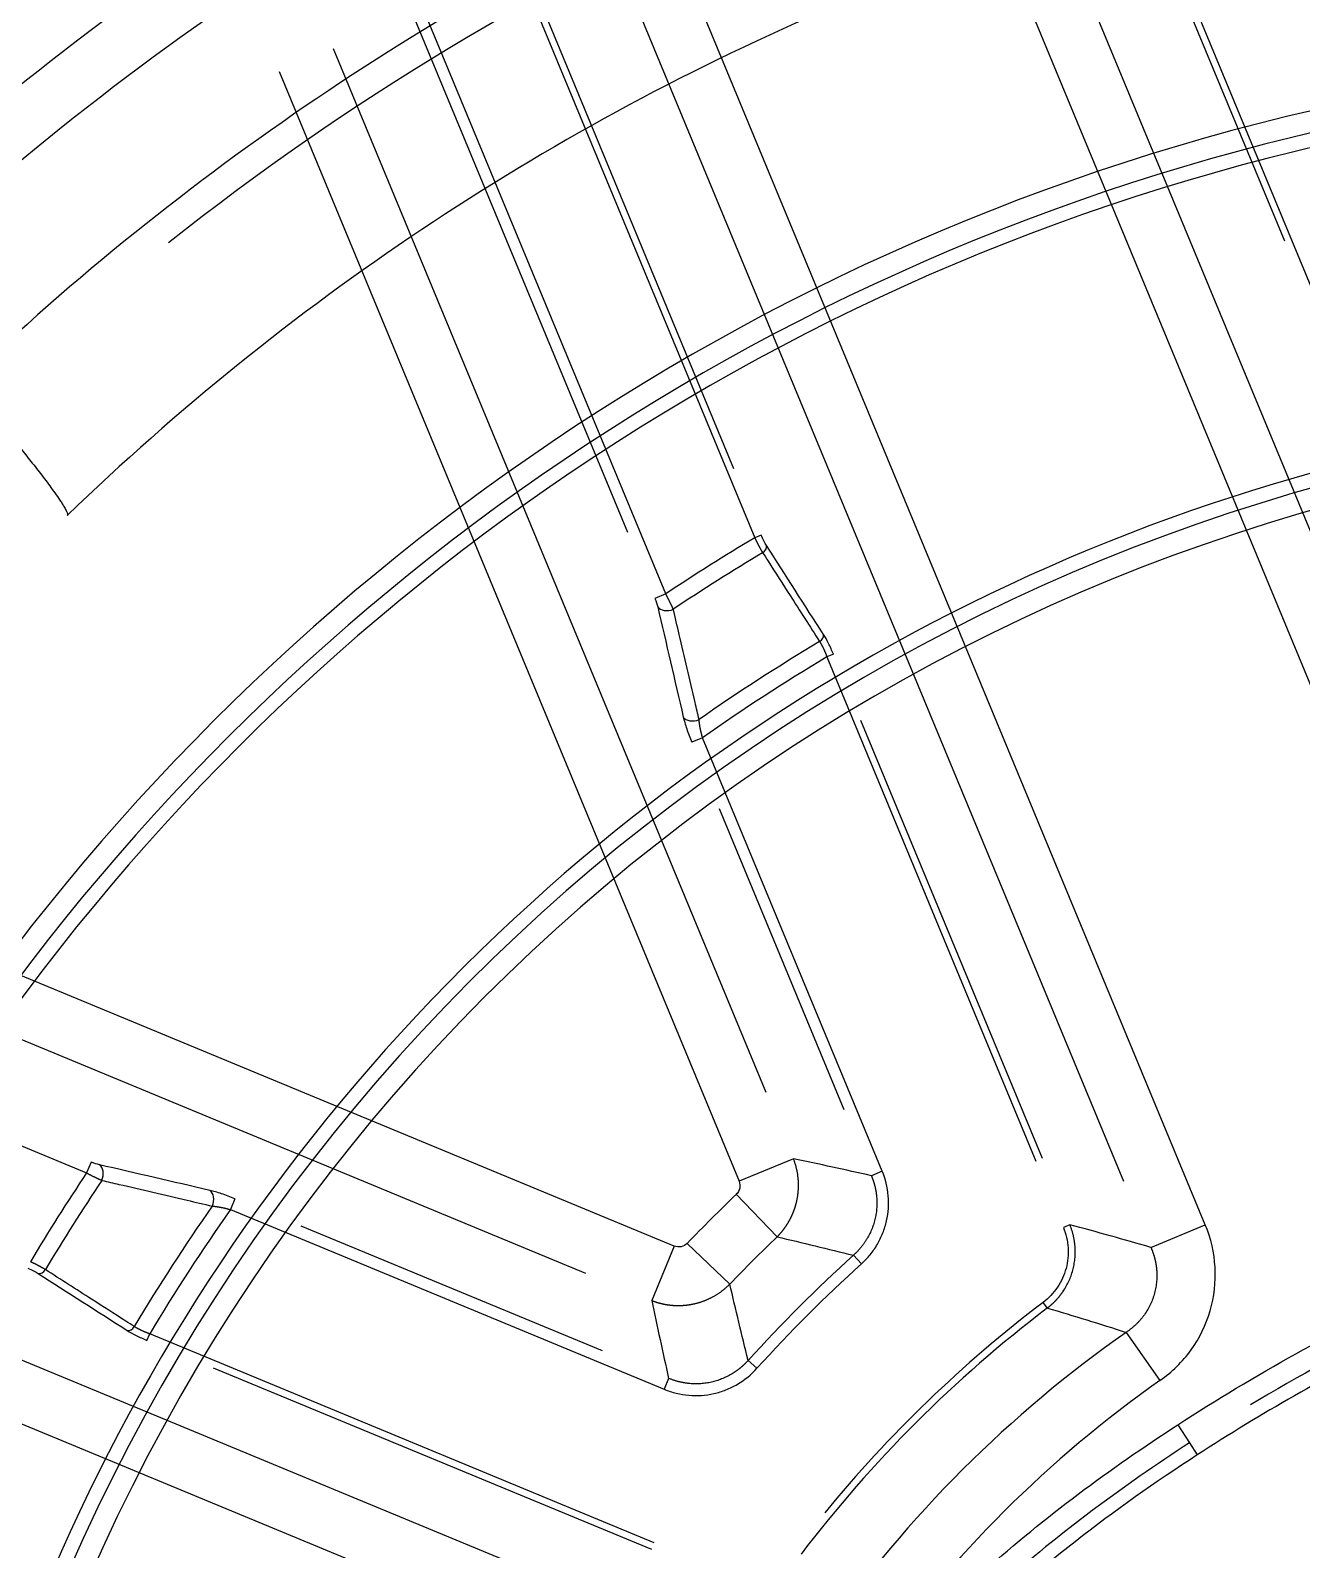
# Model space of a CAD drawing. Header units: millimetres. Extents: x 18 to 755, y 19 to 576.
# Drawn here: x 87.5 to 140.6, y 284.5 to 348 of the extents above; entities that cross this region are included whole.
import ezdxf

# ---------------------------------------------------------------- set-up
doc = ezdxf.new("R2010")
doc.units = ezdxf.units.MM
doc.layers.add('1', color=7, linetype='Continuous', true_color=0xffffff)

msp = doc.modelspace()

# ---------------------------------------------------------------- linework, layer by layer
at = {"layer": '1', "color": 7, "lineweight": -3}
for p, q in [((141.304, 336.548), (128.141, 368.328)), ((129.016, 365.443), (139.883, 339.207)), ((123.532, 362.716), (148.305, 302.907)), ((149.431, 306.621), (126.955, 360.887)), ((104.576, 358.567), (117.739, 326.788)), ((116.864, 329.672), (104.849, 358.68)), ((136.575, 298.049), (111.803, 357.858)), ((109.528, 356.916), (133.152, 299.879)), ((114.024, 324.439), (101.111, 355.612)), ((101.804, 352.651), (112.42, 327.022)), ((118.211, 303.588), (100.134, 347.228)), ((97.859, 346.286), (117.085, 299.874)), ((118.012, 326.901), (117.739, 326.788)), ((114.024, 324.439), (113.569, 324.25)), ((121.031, 321.915), (120.758, 321.802)), ((120.758, 321.802), (129.492, 300.716)), ((129.765, 300.829), (122.179, 319.143)), ((115.56, 318.425), (115.105, 318.237)), ((123.07, 300.295), (115.56, 318.425)), ((114.375, 297.164), (67.963, 316.389)), ((116.254, 315.465), (121.467, 302.878)), ((67.021, 314.114), (110.661, 296.037)), ((58.637, 313.138), (89.81, 300.225)), ((114.371, 281.098), (57.334, 304.724)), ((56.392, 302.449), (116.2, 277.675)), ((89.998, 300.68), (89.81, 300.225)), ((119.359, 300.816), (117.085, 299.874)), ((123.07, 300.295), (122.616, 300.106)), ((116.97, 299.329), (118.673, 297.551)), ((96.012, 299.143), (95.823, 298.688)), ((95.823, 298.688), (113.954, 291.178)), ((111.37, 292.781), (98.784, 297.995)), ((130.913, 298.057), (130.64, 297.944)), ((134.301, 297.107), (136.575, 298.049)), ((114.375, 297.164), (113.433, 294.889)), ((114.919, 297.278), (116.698, 295.576)), ((122.196, 296.417), (121.866, 296.783)), ((129.972, 294.575), (129.793, 294.81)), ((133.266, 293.557), (134.679, 291.54)), ((92.335, 293.219), (92.448, 293.492)), ((113.533, 284.758), (92.448, 293.492)), ((117.831, 292.053), (117.466, 292.383)), ((95.107, 292.071), (113.42, 284.485)), ((114.142, 291.633), (113.954, 291.178)), ((135.421, 289.691), (135.421, 289.691)), ((135.421, 289.691), (135.911, 288.936)), ((135.421, 289.691), (135.911, 288.936)), ((135.911, 288.936), (136.237, 288.432)), ((135.911, 288.936), (136.237, 288.432)), ((136.237, 288.432), (136.237, 288.432))]:
    msp.add_line(p, q, dxfattribs=at)
for radius, start, end in [(136.863, 90, 270), (129, 90, 270), (125.094, 114.22625, 133.27375), (124.92, 122.23044, 147.76956), (124.427, 122.23044, 147.76956), (113, 114.14807, 133.35193), (111.791, 113.82797, 128.42079), (120.809, 124.32386, 145.67613), (118.347, 124.32386, 145.67613), (106, 113.44369, 134.05631), (95.586, 90, 270), (94.686, 90, 270), (94.086, 90, 270), (80.914, 52.3649, 218.78955), (80.314, 90, 218.78955), (79.414, 90, 218.78955), (87.664, 120.86388, 123.73711), (86.957, 120.8877, 123.80048), (82.543, 120.79367, 124.96114), (81.836, 120.84, 125.18087), (79.414, 232.3649, 38.78955), (87.664, 146.26289, 149.13427), (86.957, 146.19951, 149.11044), (66.153, 133.74355, 136.25645), (82.543, 145.03886, 149.20447), (81.836, 144.81913, 149.15814), (63.691, 133.74355, 136.25645), (60.954, 132.07411, 137.92589), (60.462, 132.07411, 137.92589), (54.37, 127.2601, 140.65263), (54.075, 127.2601, 142.73804), (51.309, 125.02041, 144.97774), (48.847, 125.02041, 144.97774)]:
    msp.add_arc((162.711, 251.538), radius, start, end, dxfattribs=at)
for centre, major_axis, ratio, start_param, end_param in [((117.962, 326.344), (-0.253, -0.162), 0.706939, 1.549048, 2.893539), ((114.14, 324.091), (-0.487, -0.113), 0.68293, 0.240014, 1.824468), ((120.345, 322.626), (-0.253, -0.162), 0.706921, 1.547894, 2.893546), ((115.209, 319.475), (-0.487, -0.113), 0.680219, 0.239171, 1.837432), ((90.157, 300.109), (-0.113, -0.487), 0.68293, 1.317125, 2.901578), ((94.774, 299.039), (-0.113, -0.487), 0.680219, 1.304161, 2.902421), ((87.906, 296.289), (0.162, 0.253), 0.706939, 3.389646, 4.734138), ((91.624, 293.906), (0.162, 0.253), 0.706921, 3.38964, 4.735291)]:
    msp.add_ellipse(centre, major_axis=major_axis, ratio=ratio, start_param=start_param, end_param=end_param, dxfattribs=at)
for points, knots in [([(85.516, 332.397), (85.829, 332.021), (86.141, 331.643), (86.605, 331.075), (86.76, 330.886), (87.067, 330.505), (87.22, 330.314), (87.524, 329.931), (87.675, 329.738), (87.975, 329.351), (88.123, 329.157), (88.341, 328.862), (88.413, 328.763), (88.556, 328.564), (88.626, 328.464), (88.728, 328.311), (88.762, 328.26), (88.827, 328.157), (88.859, 328.105), (88.905, 328.025), (88.92, 327.998), (88.948, 327.944), (88.962, 327.917), (88.981, 327.875), (88.987, 327.861), (88.998, 327.832), (89.003, 327.818), (89.009, 327.796), (89.01, 327.788), (89.013, 327.773), (89.014, 327.766), (89.015, 327.754), (89.015, 327.75), (89.014, 327.743), (89.014, 327.739), (89.012, 327.732), (89.011, 327.728), (89.007, 327.721), (89.005, 327.718), (89.002, 327.715)], [0, 0, 0, 0, 0.25, 0.25, 0.375, 0.375, 0.5, 0.5, 0.625, 0.625, 0.75, 0.75, 0.8125, 0.8125, 0.875, 0.875, 0.90625, 0.90625, 0.9375, 0.9375, 0.953125, 0.953125, 0.96875, 0.96875, 0.976562, 0.976562, 0.984375, 0.984375, 0.988281, 0.988281, 0.992187, 0.992187, 0.994141, 0.994141, 0.996094, 0.996094, 0.998047, 0.998047, 1, 1, 1, 1]), ([(117.739, 326.788), (117.741, 326.783), (117.746, 326.773), (117.752, 326.759), (117.759, 326.745), (117.765, 326.731), (117.772, 326.718), (117.779, 326.704), (117.785, 326.69), (117.792, 326.676), (117.799, 326.663), (117.805, 326.649), (117.812, 326.636), (117.819, 326.622), (117.825, 326.609), (117.832, 326.595), (117.839, 326.582), (117.845, 326.569), (117.852, 326.556), (117.858, 326.543), (117.865, 326.53), (117.871, 326.517), (117.878, 326.505), (117.885, 326.492), (117.891, 326.48), (117.898, 326.467), (117.904, 326.455), (117.91, 326.443), (117.917, 326.431), (117.923, 326.419), (117.93, 326.407), (117.936, 326.395), (117.942, 326.384), (117.949, 326.372), (117.955, 326.361), (117.961, 326.35), (117.967, 326.338), (117.973, 326.327), (117.979, 326.317), (117.985, 326.306), (117.991, 326.295), (117.997, 326.285), (118.003, 326.275), (118.009, 326.264), (118.015, 326.254), (118.021, 326.244), (118.027, 326.235), (118.032, 326.225), (118.038, 326.216), (118.044, 326.206), (118.049, 326.197), (118.055, 326.188), (118.06, 326.179), (118.065, 326.171), (118.069, 326.165), (118.071, 326.162)], [0, 0, 0, 0, 0.019752, 0.039468, 0.059149, 0.078794, 0.098404, 0.117979, 0.137519, 0.157024, 0.176494, 0.195929, 0.21533, 0.234696, 0.254027, 0.273324, 0.292586, 0.311814, 0.331008, 0.350168, 0.369294, 0.388386, 0.407444, 0.426468, 0.445459, 0.464416, 0.48334, 0.50223, 0.521087, 0.539911, 0.558701, 0.577459, 0.596184, 0.614876, 0.633535, 0.652162, 0.670756, 0.689317, 0.707847, 0.726344, 0.744809, 0.763242, 0.781643, 0.800012, 0.818349, 0.836655, 0.854929, 0.873172, 0.891384, 0.909564, 0.927713, 0.945831, 0.963918, 0.981974, 1, 1, 1, 1]), ([(118.071, 326.162), (118.147, 326.043), (118.223, 325.924), (118.605, 325.328), (118.91, 324.852), (119.628, 323.731), (120.041, 323.087), (120.453, 322.443)], [0, 0, 0, 0, 0.096089, 0.096089, 0.480447, 0.480447, 1, 1, 1, 1]), ([(114.336, 323.797), (114.335, 323.801), (114.332, 323.808), (114.327, 323.819), (114.322, 323.83), (114.318, 323.841), (114.313, 323.851), (114.308, 323.862), (114.303, 323.874), (114.298, 323.885), (114.293, 323.896), (114.288, 323.907), (114.283, 323.918), (114.278, 323.929), (114.273, 323.94), (114.267, 323.951), (114.262, 323.962), (114.257, 323.973), (114.252, 323.984), (114.247, 323.995), (114.241, 324.006), (114.236, 324.017), (114.231, 324.028), (114.226, 324.039), (114.22, 324.05), (114.215, 324.061), (114.21, 324.072), (114.205, 324.082), (114.2, 324.093), (114.194, 324.104), (114.189, 324.114), (114.184, 324.125), (114.179, 324.135), (114.174, 324.145), (114.169, 324.155), (114.164, 324.166), (114.159, 324.176), (114.154, 324.186), (114.149, 324.196), (114.144, 324.205), (114.139, 324.215), (114.134, 324.225), (114.129, 324.234), (114.125, 324.244), (114.12, 324.253), (114.115, 324.262), (114.11, 324.272), (114.106, 324.281), (114.101, 324.29), (114.097, 324.298), (114.092, 324.307), (114.088, 324.316), (114.083, 324.324), (114.079, 324.333), (114.075, 324.341), (114.071, 324.349), (114.066, 324.357), (114.062, 324.365), (114.058, 324.373), (114.054, 324.381), (114.05, 324.389), (114.046, 324.396), (114.042, 324.403), (114.038, 324.411), (114.035, 324.418), (114.031, 324.425), (114.027, 324.432), (114.025, 324.436), (114.024, 324.439)], [0, 0, 0, 0, 0.020582, 0.040997, 0.061245, 0.081326, 0.10124, 0.120987, 0.140566, 0.159978, 0.179224, 0.198302, 0.217213, 0.235957, 0.254534, 0.272943, 0.291186, 0.309261, 0.32717, 0.344911, 0.362485, 0.379892, 0.397132, 0.414205, 0.431111, 0.447849, 0.464421, 0.480825, 0.497062, 0.513133, 0.529036, 0.544772, 0.56034, 0.575742, 0.590977, 0.606044, 0.620945, 0.635678, 0.650245, 0.664644, 0.678876, 0.692941, 0.706839, 0.72057, 0.734134, 0.74753, 0.76076, 0.773823, 0.786718, 0.799447, 0.812008, 0.824403, 0.83663, 0.84869, 0.860584, 0.87231, 0.883869, 0.895262, 0.906487, 0.917545, 0.928436, 0.939161, 0.949718, 0.960108, 0.970332, 0.980388, 0.990277, 1, 1, 1, 1]), ([(115.412, 319.185), (115.356, 319.423), (115.301, 319.66), (115.023, 320.849), (114.801, 321.799), (114.499, 323.098), (114.418, 323.448), (114.336, 323.797)], [0, 0, 0, 0, 0.154458, 0.154458, 0.772291, 0.772291, 1, 1, 1, 1]), ([(120.453, 322.443), (120.455, 322.44), (120.459, 322.435), (120.464, 322.426), (120.47, 322.417), (120.476, 322.408), (120.481, 322.399), (120.487, 322.389), (120.493, 322.38), (120.498, 322.37), (120.504, 322.36), (120.51, 322.35), (120.516, 322.34), (120.521, 322.33), (120.527, 322.319), (120.533, 322.309), (120.539, 322.298), (120.545, 322.287), (120.551, 322.276), (120.557, 322.265), (120.562, 322.253), (120.568, 322.242), (120.574, 322.23), (120.58, 322.219), (120.586, 322.207), (120.592, 322.195), (120.598, 322.183), (120.604, 322.17), (120.61, 322.158), (120.616, 322.145), (120.622, 322.133), (120.627, 322.12), (120.633, 322.107), (120.639, 322.094), (120.645, 322.081), (120.651, 322.068), (120.657, 322.055), (120.663, 322.042), (120.668, 322.028), (120.674, 322.015), (120.68, 322.001), (120.686, 321.987), (120.692, 321.973), (120.697, 321.959), (120.703, 321.946), (120.709, 321.931), (120.714, 321.917), (120.72, 321.903), (120.726, 321.889), (120.731, 321.875), (120.737, 321.86), (120.742, 321.846), (120.748, 321.831), (120.753, 321.817), (120.757, 321.807), (120.758, 321.802)], [0, 0, 0, 0, 0.018155, 0.036332, 0.05453, 0.072751, 0.090995, 0.109262, 0.127552, 0.145866, 0.164204, 0.182567, 0.200954, 0.219367, 0.237805, 0.256269, 0.27476, 0.293276, 0.31182, 0.330391, 0.348989, 0.367616, 0.38627, 0.404953, 0.423666, 0.442407, 0.461177, 0.479978, 0.498809, 0.51767, 0.536562, 0.555485, 0.57444, 0.593426, 0.612445, 0.631496, 0.650579, 0.669695, 0.688845, 0.708028, 0.727245, 0.746496, 0.765782, 0.785102, 0.804458, 0.823848, 0.843275, 0.862737, 0.882235, 0.90177, 0.921342, 0.94095, 0.960596, 0.980279, 1, 1, 1, 1]), ([(121.031, 321.915), (120.965, 322.074), (120.895, 322.228), (120.754, 322.51), (120.683, 322.636), (120.618, 322.739)], [0, 0, 0, 0, 0.5, 0.5, 1, 1, 1, 1]), ([(114.755, 319.286), (114.789, 319.14), (114.837, 318.974), (114.957, 318.614), (115.027, 318.426), (115.105, 318.237)], [0, 0, 0, 0, 0.5, 0.5, 1, 1, 1, 1]), ([(115.56, 318.425), (115.559, 318.43), (115.556, 318.441), (115.551, 318.457), (115.546, 318.473), (115.542, 318.49), (115.537, 318.507), (115.532, 318.524), (115.528, 318.541), (115.523, 318.559), (115.518, 318.577), (115.514, 318.595), (115.509, 318.613), (115.505, 318.632), (115.5, 318.65), (115.496, 318.669), (115.491, 318.688), (115.487, 318.708), (115.482, 318.727), (115.478, 318.747), (115.474, 318.767), (115.47, 318.786), (115.465, 318.807), (115.461, 318.83), (115.456, 318.856), (115.45, 318.886), (115.445, 318.915), (115.44, 318.944), (115.436, 318.972), (115.432, 319), (115.428, 319.028), (115.424, 319.055), (115.421, 319.082), (115.418, 319.108), (115.416, 319.134), (115.414, 319.16), (115.413, 319.177), (115.412, 319.185)], [0, 0, 0, 0, 0.019473, 0.039254, 0.059344, 0.079744, 0.100453, 0.121472, 0.142801, 0.16444, 0.186391, 0.208651, 0.231224, 0.254107, 0.277302, 0.300809, 0.324627, 0.348758, 0.373202, 0.397957, 0.423026, 0.448408, 0.474102, 0.50011, 0.538421, 0.576756, 0.615114, 0.653496, 0.691902, 0.730331, 0.768783, 0.80726, 0.84576, 0.884284, 0.922832, 0.961404, 1, 1, 1, 1]), ([(135.421, 289.691), (138.653, 291.787), (142.016, 293.643), (147.202, 296.169), (148.955, 296.967), (152.489, 298.481), (154.271, 299.198), (159.661, 301.243), (163.315, 302.468), (169.72, 304.391), (172.456, 305.144), (175.205, 305.84)], [0, 0, 0, 0, 0.267433, 0.267433, 0.40115, 0.40115, 0.534867, 0.534867, 0.8023, 0.8023, 1, 1, 1, 1]), ([(118.673, 297.551), (118.679, 297.557), (118.692, 297.57), (118.712, 297.59), (118.731, 297.61), (118.75, 297.63), (118.768, 297.65), (118.787, 297.67), (118.805, 297.691), (118.823, 297.711), (118.841, 297.732), (118.859, 297.753), (118.877, 297.775), (118.894, 297.796), (118.912, 297.817), (118.929, 297.839), (118.945, 297.861), (118.962, 297.883), (118.978, 297.905), (118.995, 297.927), (119.011, 297.949), (119.026, 297.972), (119.042, 297.994), (119.057, 298.017), (119.072, 298.04), (119.087, 298.063), (119.102, 298.086), (119.116, 298.109), (119.131, 298.132), (119.145, 298.156), (119.158, 298.179), (119.172, 298.203), (119.185, 298.226), (119.198, 298.25), (119.211, 298.274), (119.224, 298.298), (119.236, 298.322), (119.248, 298.346), (119.26, 298.37), (119.272, 298.394), (119.283, 298.418), (119.295, 298.443), (119.306, 298.467), (119.316, 298.491), (119.327, 298.516), (119.337, 298.54), (119.347, 298.565), (119.357, 298.589), (119.367, 298.614), (119.376, 298.639), (119.385, 298.663), (119.394, 298.688), (119.403, 298.713), (119.411, 298.737), (119.419, 298.762), (119.427, 298.787), (119.435, 298.812), (119.443, 298.836), (119.45, 298.861), (119.457, 298.886), (119.464, 298.911), (119.47, 298.935), (119.477, 298.96), (119.483, 298.985), (119.489, 299.009), (119.494, 299.034), (119.5, 299.059), (119.507, 299.09), (119.515, 299.13), (119.523, 299.176), (119.531, 299.224), (119.539, 299.271), (119.545, 299.319), (119.551, 299.367), (119.556, 299.416), (119.56, 299.465), (119.564, 299.514), (119.566, 299.563), (119.568, 299.613), (119.57, 299.663), (119.57, 299.713), (119.569, 299.763), (119.568, 299.813), (119.566, 299.864), (119.563, 299.915), (119.559, 299.965), (119.554, 300.016), (119.548, 300.067), (119.542, 300.118), (119.535, 300.168), (119.526, 300.219), (119.517, 300.27), (119.507, 300.32), (119.496, 300.371), (119.485, 300.421), (119.472, 300.471), (119.458, 300.521), (119.444, 300.571), (119.429, 300.621), (119.413, 300.67), (119.396, 300.719), (119.378, 300.768), (119.366, 300.8), (119.359, 300.816)], [0, 0, 0, 0, 0.007816, 0.015634, 0.023453, 0.031272, 0.039091, 0.046911, 0.05473, 0.062547, 0.070364, 0.078178, 0.08599, 0.0938, 0.101606, 0.109409, 0.117208, 0.125003, 0.132793, 0.140578, 0.148358, 0.156131, 0.163898, 0.171659, 0.179412, 0.187158, 0.194896, 0.202625, 0.210346, 0.218057, 0.22576, 0.233452, 0.241134, 0.248805, 0.256466, 0.264115, 0.271752, 0.279377, 0.286989, 0.294589, 0.302175, 0.309748, 0.317306, 0.324851, 0.33238, 0.339895, 0.347394, 0.354878, 0.362346, 0.369797, 0.377231, 0.384649, 0.392049, 0.399432, 0.406796, 0.414143, 0.42147, 0.428779, 0.436069, 0.443339, 0.45059, 0.45782, 0.46503, 0.47222, 0.479389, 0.486537, 0.493663, 0.500768, 0.514141, 0.527591, 0.541114, 0.55471, 0.568376, 0.58211, 0.595911, 0.609777, 0.623705, 0.637693, 0.65174, 0.665842, 0.679998, 0.694206, 0.708463, 0.722766, 0.737114, 0.751504, 0.765932, 0.780398, 0.794898, 0.809429, 0.82399, 0.838577, 0.853187, 0.867819, 0.882469, 0.897134, 0.911812, 0.926501, 0.941197, 0.955897, 0.9706, 0.985302, 1, 1, 1, 1]), ([(89.81, 300.225), (89.814, 300.223), (89.823, 300.218), (89.836, 300.211), (89.85, 300.204), (89.864, 300.196), (89.879, 300.189), (89.894, 300.181), (89.909, 300.173), (89.925, 300.165), (89.941, 300.156), (89.958, 300.148), (89.975, 300.139), (89.992, 300.13), (90.01, 300.121), (90.028, 300.112), (90.046, 300.103), (90.065, 300.094), (90.083, 300.084), (90.103, 300.075), (90.122, 300.065), (90.142, 300.055), (90.162, 300.046), (90.182, 300.036), (90.203, 300.026), (90.223, 300.016), (90.244, 300.006), (90.265, 299.996), (90.285, 299.987), (90.306, 299.977), (90.327, 299.967), (90.348, 299.958), (90.369, 299.948), (90.39, 299.939), (90.411, 299.93), (90.431, 299.921), (90.445, 299.915), (90.451, 299.912)], [0, 0, 0, 0, 0.018474, 0.037541, 0.057202, 0.077456, 0.098304, 0.119747, 0.141783, 0.164413, 0.187637, 0.211455, 0.235867, 0.260873, 0.286473, 0.312667, 0.339456, 0.366838, 0.394815, 0.423385, 0.45255, 0.482309, 0.512663, 0.54361, 0.575152, 0.607288, 0.640018, 0.673342, 0.70726, 0.741773, 0.77688, 0.812581, 0.848876, 0.885766, 0.92325, 0.961328, 1, 1, 1, 1]), ([(90.451, 299.912), (90.688, 299.857), (90.926, 299.802), (92.112, 299.526), (93.061, 299.304), (94.362, 299), (94.713, 298.918), (95.064, 298.836)], [0, 0, 0, 0, 0.154458, 0.154458, 0.772291, 0.772291, 1, 1, 1, 1]), ([(122.616, 300.106), (122.619, 300.098), (122.626, 300.082), (122.636, 300.057), (122.646, 300.032), (122.655, 300.006), (122.665, 299.981), (122.674, 299.956), (122.683, 299.931), (122.691, 299.906), (122.7, 299.881), (122.708, 299.855), (122.716, 299.83), (122.723, 299.805), (122.731, 299.78), (122.738, 299.754), (122.745, 299.729), (122.751, 299.704), (122.758, 299.678), (122.764, 299.653), (122.77, 299.628), (122.776, 299.603), (122.781, 299.578), (122.786, 299.552), (122.791, 299.527), (122.796, 299.502), (122.801, 299.477), (122.805, 299.452), (122.809, 299.427), (122.813, 299.402), (122.817, 299.377), (122.82, 299.352), (122.823, 299.328), (122.826, 299.303), (122.829, 299.278), (122.831, 299.254), (122.84, 299.161), (122.848, 299.001), (122.842, 298.773), (122.818, 298.548), (122.778, 298.326), (122.72, 298.109), (122.645, 297.895), (122.553, 297.686), (122.473, 297.537), (122.416, 297.442), (122.389, 297.398), (122.36, 297.355), (122.331, 297.312), (122.301, 297.269), (122.27, 297.226), (122.238, 297.183), (122.205, 297.141), (122.171, 297.099), (122.136, 297.058), (122.1, 297.017), (122.063, 296.977), (122.026, 296.937), (121.987, 296.897), (121.947, 296.859), (121.907, 296.82), (121.88, 296.795), (121.866, 296.783)], [0, 0, 0, 0, 0.007423, 0.014834, 0.022232, 0.029616, 0.036986, 0.044342, 0.051683, 0.059008, 0.066318, 0.073613, 0.08089, 0.088151, 0.095394, 0.10262, 0.109828, 0.117017, 0.124188, 0.131339, 0.13847, 0.145582, 0.152673, 0.159743, 0.166793, 0.17382, 0.180826, 0.18781, 0.194771, 0.201709, 0.208624, 0.215516, 0.222383, 0.229226, 0.236045, 0.242839, 0.249607, 0.31255, 0.375247, 0.437527, 0.499226, 0.560966, 0.623281, 0.686008, 0.748976, 0.763016, 0.777162, 0.791412, 0.805763, 0.820211, 0.834754, 0.849388, 0.864111, 0.878918, 0.893806, 0.908772, 0.923812, 0.938923, 0.954101, 0.969343, 0.984643, 1, 1, 1, 1]), ([(122.196, 296.417), (122.328, 296.537), (122.45, 296.665), (122.674, 296.94), (122.776, 297.087), (122.954, 297.391), (123.031, 297.549), (123.16, 297.876), (123.213, 298.048), (123.29, 298.392), (123.315, 298.566), (123.339, 298.917), (123.337, 299.095), (123.291, 299.625), (123.207, 299.966), (123.07, 300.295)], [0, 0, 0, 0, 0.125, 0.125, 0.25, 0.25, 0.375, 0.375, 0.5, 0.5, 0.625, 0.625, 0.75, 0.75, 1, 1, 1, 1]), ([(96.012, 299.143), (95.822, 299.221), (95.634, 299.292), (95.275, 299.412), (95.109, 299.46), (94.962, 299.494)], [0, 0, 0, 0, 0.5, 0.5, 1, 1, 1, 1]), ([(117.085, 299.874), (117.123, 299.782), (117.132, 299.681), (117.092, 299.488), (117.042, 299.398), (116.97, 299.329)], [0, 0, 0, 0, 0.5, 0.5, 1, 1, 1, 1]), ([(95.064, 298.836), (95.068, 298.836), (95.077, 298.835), (95.091, 298.834), (95.104, 298.833), (95.118, 298.832), (95.132, 298.83), (95.146, 298.829), (95.161, 298.827), (95.175, 298.826), (95.19, 298.824), (95.204, 298.822), (95.219, 298.82), (95.234, 298.818), (95.249, 298.816), (95.264, 298.813), (95.28, 298.811), (95.295, 298.809), (95.311, 298.806), (95.326, 298.804), (95.342, 298.801), (95.358, 298.798), (95.374, 298.796), (95.39, 298.793), (95.406, 298.79), (95.427, 298.786), (95.452, 298.781), (95.483, 298.775), (95.513, 298.769), (95.544, 298.762), (95.575, 298.755), (95.606, 298.747), (95.637, 298.74), (95.668, 298.732), (95.699, 298.723), (95.73, 298.715), (95.761, 298.706), (95.792, 298.697), (95.813, 298.691), (95.823, 298.688)], [0, 0, 0, 0, 0.020849, 0.041697, 0.062546, 0.083393, 0.104241, 0.125088, 0.145935, 0.166781, 0.187627, 0.208473, 0.229318, 0.250163, 0.271007, 0.291851, 0.312695, 0.333538, 0.354381, 0.375223, 0.396065, 0.416907, 0.437748, 0.458588, 0.479428, 0.500268, 0.538954, 0.577595, 0.616191, 0.654744, 0.693255, 0.731726, 0.770158, 0.808552, 0.846909, 0.885232, 0.92352, 0.961776, 1, 1, 1, 1]), ([(129.972, 294.575), (129.979, 294.58), (129.992, 294.591), (130.012, 294.606), (130.032, 294.622), (130.051, 294.638), (130.071, 294.654), (130.09, 294.67), (130.109, 294.686), (130.128, 294.703), (130.147, 294.719), (130.165, 294.736), (130.184, 294.753), (130.202, 294.77), (130.22, 294.787), (130.237, 294.804), (130.255, 294.821), (130.273, 294.838), (130.29, 294.856), (130.307, 294.873), (130.324, 294.891), (130.34, 294.909), (130.357, 294.926), (130.373, 294.944), (130.389, 294.962), (130.405, 294.98), (130.421, 294.998), (130.437, 295.016), (130.452, 295.035), (130.467, 295.053), (130.482, 295.071), (130.497, 295.09), (130.511, 295.108), (130.526, 295.127), (130.54, 295.145), (130.554, 295.164), (130.568, 295.183), (130.581, 295.201), (130.595, 295.22), (130.608, 295.239), (130.621, 295.258), (130.675, 295.337), (130.764, 295.482), (130.874, 295.699), (130.966, 295.923), (131.038, 296.152), (131.091, 296.386), (131.126, 296.625), (131.14, 296.868), (131.137, 297.047), (131.128, 297.16), (131.124, 297.209), (131.119, 297.257), (131.113, 297.307), (131.106, 297.356), (131.098, 297.406), (131.09, 297.455), (131.08, 297.505), (131.07, 297.555), (131.058, 297.606), (131.046, 297.656), (131.033, 297.706), (131.019, 297.757), (131.003, 297.807), (130.987, 297.857), (130.97, 297.908), (130.952, 297.958), (130.933, 298.008), (130.92, 298.041), (130.913, 298.057)], [0, 0, 0, 0, 0.006529, 0.013047, 0.019555, 0.026051, 0.032536, 0.039009, 0.045469, 0.051917, 0.058352, 0.064774, 0.071182, 0.077576, 0.083955, 0.09032, 0.09667, 0.103004, 0.109323, 0.115626, 0.121912, 0.128181, 0.134434, 0.140669, 0.146886, 0.153086, 0.159267, 0.165429, 0.171573, 0.177697, 0.183801, 0.189886, 0.195951, 0.201995, 0.208019, 0.214022, 0.220003, 0.225963, 0.231901, 0.237817, 0.243711, 0.249582, 0.312525, 0.375222, 0.437468, 0.499068, 0.560676, 0.622939, 0.685659, 0.748632, 0.7611, 0.773669, 0.786336, 0.799098, 0.811953, 0.824897, 0.837929, 0.851045, 0.864243, 0.877519, 0.89087, 0.904293, 0.917785, 0.931343, 0.944963, 0.958642, 0.972377, 0.986164, 1, 1, 1, 1]), ([(134.679, 291.54), (135.184, 291.894), (135.617, 292.321), (136.338, 293.321), (136.605, 293.868), (136.95, 295.052), (137.018, 295.656), (136.948, 296.887), (136.811, 297.479), (136.575, 298.049)], [0, 0, 0, 0, 0.25, 0.25, 0.5, 0.5, 0.75, 0.75, 1, 1, 1, 1]), ([(130.64, 297.944), (130.753, 297.673), (130.819, 297.388), (130.858, 296.804), (130.829, 296.514), (130.676, 295.949), (130.555, 295.684), (130.226, 295.198), (130.027, 294.988), (129.793, 294.81)], [0, 0, 0, 0, 0.25, 0.25, 0.5, 0.5, 0.75, 0.75, 1, 1, 1, 1]), ([(114.919, 297.278), (114.85, 297.206), (114.761, 297.157), (114.569, 297.116), (114.467, 297.126), (114.375, 297.164)], [0, 0, 0, 0, 0.5, 0.5, 1, 1, 1, 1]), ([(134.301, 297.107), (134.304, 297.099), (134.311, 297.083), (134.321, 297.058), (134.331, 297.034), (134.341, 297.009), (134.351, 296.985), (134.36, 296.96), (134.369, 296.936), (134.378, 296.911), (134.387, 296.887), (134.395, 296.862), (134.403, 296.837), (134.411, 296.813), (134.419, 296.788), (134.426, 296.764), (134.434, 296.739), (134.441, 296.715), (134.447, 296.69), (134.454, 296.665), (134.46, 296.641), (134.466, 296.617), (134.472, 296.592), (134.478, 296.568), (134.483, 296.543), (134.488, 296.519), (134.493, 296.495), (134.498, 296.47), (134.502, 296.446), (134.507, 296.422), (134.511, 296.398), (134.515, 296.374), (134.518, 296.35), (134.522, 296.326), (134.525, 296.302), (134.528, 296.278), (134.531, 296.255), (134.533, 296.231), (134.536, 296.208), (134.538, 296.184), (134.54, 296.161), (134.547, 296.061), (134.552, 295.883), (134.537, 295.631), (134.499, 295.383), (134.44, 295.141), (134.36, 294.905), (134.258, 294.675), (134.136, 294.453), (134.031, 294.299), (133.96, 294.205), (133.93, 294.166), (133.898, 294.127), (133.865, 294.089), (133.832, 294.05), (133.797, 294.012), (133.762, 293.974), (133.726, 293.937), (133.688, 293.9), (133.65, 293.863), (133.611, 293.827), (133.571, 293.791), (133.53, 293.756), (133.488, 293.721), (133.446, 293.687), (133.402, 293.653), (133.358, 293.62), (133.312, 293.588), (133.282, 293.567), (133.266, 293.557)], [0, 0, 0, 0, 0.006624, 0.013234, 0.019828, 0.026406, 0.032968, 0.039514, 0.046044, 0.052556, 0.059051, 0.065528, 0.071988, 0.078428, 0.084851, 0.091254, 0.097638, 0.104002, 0.110346, 0.11667, 0.122973, 0.129255, 0.135516, 0.141756, 0.147973, 0.154169, 0.160342, 0.166492, 0.17262, 0.178724, 0.184804, 0.190861, 0.196894, 0.202902, 0.208885, 0.214844, 0.220778, 0.226686, 0.232568, 0.238425, 0.244255, 0.250059, 0.313368, 0.376237, 0.438495, 0.499985, 0.561512, 0.623798, 0.686682, 0.749996, 0.762246, 0.774611, 0.78709, 0.79968, 0.812377, 0.825181, 0.838088, 0.851096, 0.864201, 0.877402, 0.890695, 0.904077, 0.917546, 0.931098, 0.944731, 0.95844, 0.972224, 0.986078, 1, 1, 1, 1]), ([(153.159, 297.12), (150.222, 295.915), (147.326, 294.604), (141.667, 291.727), (138.902, 290.16), (136.237, 288.432)], [0, 0, 0, 0, 0.5, 0.5, 1, 1, 1, 1]), ([(151.085, 296.901), (148.919, 295.973), (146.778, 294.984), (142.561, 292.866), (140.485, 291.736), (138.457, 290.522)], [0, 0, 0, 0, 0.499733, 0.499733, 1, 1, 1, 1]), ([(88.088, 296.18), (88.085, 296.182), (88.078, 296.186), (88.068, 296.192), (88.058, 296.199), (88.047, 296.205), (88.036, 296.212), (88.026, 296.218), (88.015, 296.225), (88.003, 296.231), (87.992, 296.238), (87.98, 296.245), (87.968, 296.252), (87.956, 296.258), (87.944, 296.265), (87.932, 296.272), (87.919, 296.279), (87.907, 296.286), (87.894, 296.294), (87.881, 296.301), (87.867, 296.308), (87.854, 296.315), (87.841, 296.322), (87.827, 296.33), (87.813, 296.337), (87.799, 296.345), (87.785, 296.352), (87.771, 296.359), (87.756, 296.367), (87.742, 296.375), (87.727, 296.382), (87.712, 296.39), (87.698, 296.397), (87.683, 296.405), (87.667, 296.412), (87.652, 296.42), (87.637, 296.428), (87.621, 296.435), (87.606, 296.443), (87.59, 296.451), (87.575, 296.458), (87.559, 296.466), (87.543, 296.474), (87.527, 296.481), (87.511, 296.489), (87.495, 296.497), (87.479, 296.504), (87.468, 296.509), (87.462, 296.512)], [0, 0, 0, 0, 0.020771, 0.041583, 0.062437, 0.083331, 0.104266, 0.125243, 0.146262, 0.167322, 0.188424, 0.209568, 0.230755, 0.251983, 0.273255, 0.294568, 0.315925, 0.337325, 0.358768, 0.380254, 0.401783, 0.423356, 0.444973, 0.466633, 0.488338, 0.510086, 0.531879, 0.553716, 0.575598, 0.597525, 0.619496, 0.641512, 0.663574, 0.68568, 0.707832, 0.73003, 0.752273, 0.774562, 0.796897, 0.819278, 0.841705, 0.864179, 0.886699, 0.909265, 0.931879, 0.954539, 0.977246, 1, 1, 1, 1]), ([(91.807, 293.798), (91.687, 293.874), (91.568, 293.95), (90.973, 294.332), (90.496, 294.637), (89.376, 295.355), (88.732, 295.767), (88.088, 296.18)], [0, 0, 0, 0, 0.096089, 0.096089, 0.480447, 0.480447, 1, 1, 1, 1]), ([(113.433, 294.889), (113.441, 294.886), (113.458, 294.879), (113.484, 294.869), (113.51, 294.86), (113.536, 294.85), (113.562, 294.841), (113.588, 294.833), (113.614, 294.824), (113.64, 294.816), (113.667, 294.808), (113.693, 294.8), (113.72, 294.792), (113.746, 294.785), (113.773, 294.778), (113.799, 294.771), (113.826, 294.764), (113.853, 294.758), (113.88, 294.752), (113.906, 294.746), (113.933, 294.74), (113.96, 294.735), (113.987, 294.73), (114.014, 294.725), (114.041, 294.72), (114.068, 294.716), (114.095, 294.712), (114.122, 294.708), (114.149, 294.704), (114.176, 294.701), (114.203, 294.698), (114.23, 294.695), (114.257, 294.692), (114.284, 294.69), (114.311, 294.687), (114.338, 294.685), (114.365, 294.684), (114.392, 294.682), (114.419, 294.681), (114.446, 294.68), (114.473, 294.679), (114.499, 294.679), (114.526, 294.679), (114.553, 294.679), (114.579, 294.679), (114.606, 294.679), (114.632, 294.68), (114.659, 294.681), (114.685, 294.682), (114.712, 294.683), (114.738, 294.685), (114.764, 294.687), (114.79, 294.689), (114.816, 294.691), (114.842, 294.694), (114.868, 294.696), (114.894, 294.699), (114.919, 294.702), (114.945, 294.706), (114.97, 294.709), (114.996, 294.713), (115.021, 294.717), (115.046, 294.721), (115.071, 294.725), (115.096, 294.73), (115.121, 294.734), (115.146, 294.739), (115.178, 294.746), (115.217, 294.754), (115.263, 294.765), (115.31, 294.777), (115.356, 294.79), (115.402, 294.803), (115.449, 294.817), (115.495, 294.832), (115.542, 294.848), (115.588, 294.864), (115.635, 294.882), (115.681, 294.9), (115.727, 294.919), (115.773, 294.939), (115.819, 294.96), (115.864, 294.981), (115.91, 295.003), (115.955, 295.027), (116, 295.051), (116.044, 295.075), (116.088, 295.101), (116.132, 295.127), (116.176, 295.155), (116.219, 295.183), (116.261, 295.211), (116.304, 295.241), (116.346, 295.271), (116.387, 295.302), (116.428, 295.334), (116.468, 295.367), (116.508, 295.4), (116.547, 295.434), (116.586, 295.468), (116.624, 295.503), (116.661, 295.539), (116.685, 295.564), (116.698, 295.576)], [0, 0, 0, 0, 0.007817, 0.015635, 0.023454, 0.031273, 0.039093, 0.046913, 0.054732, 0.06255, 0.070367, 0.078181, 0.085994, 0.093804, 0.10161, 0.109414, 0.117213, 0.125008, 0.132798, 0.140583, 0.148363, 0.156137, 0.163904, 0.171664, 0.179418, 0.187164, 0.194902, 0.202631, 0.210352, 0.218064, 0.225766, 0.233458, 0.24114, 0.248812, 0.256472, 0.264121, 0.271758, 0.279383, 0.286995, 0.294595, 0.302181, 0.309754, 0.317312, 0.324857, 0.332386, 0.339901, 0.3474, 0.354883, 0.362351, 0.369802, 0.377236, 0.384654, 0.392054, 0.399436, 0.4068, 0.414146, 0.421474, 0.428782, 0.436072, 0.443342, 0.450592, 0.457822, 0.465032, 0.472222, 0.47939, 0.486537, 0.493663, 0.500768, 0.514142, 0.527592, 0.541116, 0.554712, 0.568379, 0.582114, 0.595915, 0.609781, 0.623709, 0.637698, 0.651745, 0.665848, 0.680004, 0.694212, 0.708469, 0.722773, 0.73712, 0.75151, 0.765939, 0.780404, 0.794904, 0.809435, 0.823996, 0.838582, 0.853192, 0.867824, 0.882473, 0.897138, 0.911816, 0.926504, 0.941199, 0.955899, 0.970601, 0.985302, 1, 1, 1, 1]), ([(91.511, 293.633), (91.614, 293.568), (91.739, 293.497), (92.021, 293.356), (92.176, 293.285), (92.335, 293.219)], [0, 0, 0, 0, 0.5, 0.5, 1, 1, 1, 1]), ([(92.448, 293.492), (92.443, 293.494), (92.433, 293.498), (92.419, 293.503), (92.404, 293.509), (92.39, 293.514), (92.375, 293.52), (92.361, 293.525), (92.347, 293.531), (92.332, 293.536), (92.318, 293.542), (92.304, 293.548), (92.29, 293.553), (92.276, 293.559), (92.263, 293.565), (92.249, 293.571), (92.235, 293.576), (92.222, 293.582), (92.208, 293.588), (92.195, 293.594), (92.182, 293.6), (92.168, 293.606), (92.155, 293.612), (92.142, 293.617), (92.13, 293.623), (92.117, 293.629), (92.104, 293.635), (92.092, 293.641), (92.079, 293.647), (92.067, 293.653), (92.055, 293.659), (92.043, 293.665), (92.031, 293.671), (92.019, 293.677), (92.008, 293.682), (91.996, 293.688), (91.985, 293.694), (91.974, 293.7), (91.963, 293.706), (91.952, 293.712), (91.941, 293.718), (91.93, 293.723), (91.92, 293.729), (91.91, 293.735), (91.9, 293.741), (91.89, 293.747), (91.88, 293.752), (91.87, 293.758), (91.86, 293.764), (91.851, 293.769), (91.842, 293.775), (91.833, 293.781), (91.824, 293.786), (91.815, 293.792), (91.809, 293.796), (91.807, 293.798)], [0, 0, 0, 0, 0.019721, 0.039404, 0.05905, 0.078658, 0.09823, 0.117765, 0.137263, 0.156725, 0.176152, 0.195542, 0.214898, 0.234218, 0.253504, 0.272755, 0.291972, 0.311155, 0.330305, 0.349421, 0.368504, 0.387555, 0.406574, 0.42556, 0.444515, 0.463438, 0.48233, 0.501191, 0.520022, 0.538823, 0.557593, 0.576334, 0.595047, 0.61373, 0.632384, 0.651011, 0.669609, 0.68818, 0.706724, 0.72524, 0.743731, 0.762195, 0.780633, 0.799046, 0.817433, 0.835796, 0.854134, 0.872448, 0.890738, 0.909005, 0.927249, 0.94547, 0.963668, 0.981845, 1, 1, 1, 1]), ([(117.466, 292.383), (117.46, 292.376), (117.448, 292.363), (117.429, 292.343), (117.411, 292.323), (117.392, 292.304), (117.374, 292.285), (117.355, 292.266), (117.336, 292.247), (117.317, 292.228), (117.298, 292.21), (117.278, 292.192), (117.259, 292.174), (117.239, 292.156), (117.22, 292.138), (117.2, 292.121), (117.18, 292.104), (117.16, 292.087), (117.14, 292.071), (117.12, 292.054), (117.1, 292.038), (117.079, 292.022), (117.059, 292.006), (117.039, 291.991), (117.018, 291.975), (116.997, 291.96), (116.977, 291.945), (116.956, 291.931), (116.935, 291.916), (116.914, 291.902), (116.893, 291.888), (116.872, 291.874), (116.851, 291.861), (116.83, 291.848), (116.809, 291.835), (116.788, 291.822), (116.709, 291.774), (116.567, 291.698), (116.359, 291.606), (116.145, 291.53), (115.928, 291.472), (115.706, 291.431), (115.481, 291.407), (115.253, 291.4), (115.083, 291.408), (114.973, 291.419), (114.922, 291.425), (114.871, 291.432), (114.819, 291.44), (114.768, 291.448), (114.716, 291.458), (114.664, 291.469), (114.611, 291.481), (114.559, 291.493), (114.507, 291.507), (114.454, 291.522), (114.402, 291.538), (114.35, 291.555), (114.298, 291.573), (114.245, 291.592), (114.194, 291.612), (114.159, 291.626), (114.142, 291.633)], [0, 0, 0, 0, 0.007422, 0.014832, 0.022228, 0.029611, 0.03698, 0.044335, 0.051675, 0.059001, 0.06631, 0.073604, 0.080881, 0.088141, 0.095384, 0.10261, 0.109817, 0.117007, 0.124177, 0.131328, 0.13846, 0.145571, 0.152663, 0.159734, 0.166783, 0.173811, 0.180818, 0.187802, 0.194764, 0.201703, 0.208618, 0.215511, 0.222379, 0.229223, 0.236043, 0.242838, 0.249607, 0.312539, 0.375233, 0.437516, 0.499226, 0.560955, 0.623267, 0.685997, 0.748976, 0.763013, 0.777158, 0.791406, 0.805755, 0.820202, 0.834744, 0.849378, 0.8641, 0.878907, 0.893795, 0.908762, 0.923803, 0.938915, 0.954095, 0.969338, 0.984641, 1, 1, 1, 1]), ([(113.954, 291.178), (114.118, 291.11), (114.286, 291.055), (114.631, 290.97), (114.807, 290.941), (115.158, 290.911), (115.334, 290.91), (115.685, 290.933), (115.863, 290.959), (116.207, 291.037), (116.375, 291.089), (116.702, 291.219), (116.862, 291.297), (117.32, 291.566), (117.592, 291.788), (117.831, 292.053)], [0, 0, 0, 0, 0.125, 0.125, 0.25, 0.25, 0.375, 0.375, 0.5, 0.5, 0.625, 0.625, 0.75, 0.75, 1, 1, 1, 1]), ([(139.667, 226.031), (136.861, 227.907), (134.151, 229.91), (130.283, 233.178), (129.035, 234.305), (126.639, 236.642), (125.49, 237.852), (123.31, 240.374), (122.279, 241.684), (120.841, 243.744), (120.381, 244.446), (119.5, 245.885), (119.08, 246.625), (118.294, 248.132), (117.928, 248.899), (117.258, 250.459), (116.953, 251.254), (116.413, 252.867), (116.179, 253.684), (115.786, 255.339), (115.629, 256.176), (115.284, 258.687), (115.22, 260.37), (115.363, 262.485), (115.403, 262.91), (115.504, 263.754), (115.565, 264.173), (115.781, 265.421), (115.967, 266.242), (116.417, 267.861), (116.682, 268.66), (117.137, 269.842), (117.298, 270.234), (117.638, 271.011), (117.818, 271.398), (118.751, 273.299), (119.619, 274.738), (121.546, 277.483), (122.606, 278.789), (124.317, 280.666), (124.906, 281.276), (126.109, 282.46), (126.725, 283.035), (128.61, 284.716), (129.916, 285.778), (132.611, 287.804), (134.002, 288.77), (135.421, 289.691)], [0, 0, 0, 0, 0.125, 0.125, 0.1875, 0.1875, 0.25, 0.25, 0.3125, 0.3125, 0.34375, 0.34375, 0.375, 0.375, 0.40625, 0.40625, 0.4375, 0.4375, 0.46875, 0.46875, 0.5, 0.5, 0.5625, 0.5625, 0.578125, 0.578125, 0.59375, 0.59375, 0.625, 0.625, 0.65625, 0.65625, 0.671875, 0.671875, 0.6875, 0.6875, 0.75, 0.75, 0.8125, 0.8125, 0.84375, 0.84375, 0.875, 0.875, 0.9375, 0.9375, 1, 1, 1, 1]), ([(135.911, 288.936), (134.523, 288.035), (133.163, 287.091), (130.526, 285.112), (129.247, 284.075), (127.401, 282.434), (126.798, 281.872), (125.618, 280.717), (125.042, 280.122), (123.363, 278.29), (122.323, 277.015), (120.43, 274.335), (119.578, 272.931), (118.477, 270.703), (118.14, 269.939), (117.544, 268.398), (117.284, 267.617), (116.842, 266.034), (116.661, 265.231), (116.451, 264.01), (116.391, 263.6), (116.293, 262.774), (116.255, 262.358), (116.121, 260.289), (116.19, 258.644), (116.54, 256.189), (116.699, 255.37), (117.093, 253.754), (117.327, 252.957), (117.866, 251.382), (118.169, 250.606), (118.834, 249.085), (119.196, 248.338), (119.975, 246.868), (120.39, 246.148), (121.258, 244.746), (121.712, 244.062), (123.128, 242.056), (124.142, 240.779), (126.283, 238.321), (127.41, 237.141), (129.761, 234.861), (130.985, 233.761), (134.772, 230.571), (137.423, 228.613), (140.167, 226.779)], [0, 0, 0, 0, 0.0625, 0.0625, 0.125, 0.125, 0.15625, 0.15625, 0.1875, 0.1875, 0.25, 0.25, 0.3125, 0.3125, 0.34375, 0.34375, 0.375, 0.375, 0.40625, 0.40625, 0.421875, 0.421875, 0.4375, 0.4375, 0.5, 0.5, 0.53125, 0.53125, 0.5625, 0.5625, 0.59375, 0.59375, 0.625, 0.625, 0.65625, 0.65625, 0.6875, 0.6875, 0.75, 0.75, 0.8125, 0.8125, 0.875, 0.875, 1, 1, 1, 1]), ([(135.911, 288.936), (135.911, 288.936), (135.911, 288.936), (135.911, 288.936), (135.911, 288.936), (135.911, 288.936)], [0, 0, 0, 0, 0.500001, 0.500001, 1, 1, 1, 1]), ([(136.237, 288.432), (134.485, 287.295), (132.778, 286.09), (129.495, 283.515), (127.915, 282.142), (124.954, 279.208), (123.566, 277.639), (121.701, 275.12), (121.116, 274.253), (120.037, 272.465), (119.542, 271.542), (118.661, 269.65), (118.274, 268.675), (117.629, 266.701), (117.37, 265.699), (117.082, 264.172), (117.003, 263.66), (116.88, 262.626), (116.835, 262.103), (116.756, 260.538), (116.774, 259.495), (116.951, 257.411), (117.108, 256.382), (117.544, 254.359), (117.823, 253.364), (118.492, 251.402), (118.884, 250.432), (119.759, 248.539), (120.243, 247.615), (120.766, 246.711)], [0, 0, 0, 0, 0.125, 0.125, 0.25, 0.25, 0.375, 0.375, 0.4375, 0.4375, 0.5, 0.5, 0.5625, 0.5625, 0.625, 0.625, 0.65625, 0.65625, 0.6875, 0.6875, 0.75, 0.75, 0.8125, 0.8125, 0.875, 0.875, 0.9375, 0.9375, 1, 1, 1, 1])]:
    msp.add_open_spline(points, degree=3, knots=knots, dxfattribs=at)
for points in [[(118.235, 326.457), (118.164, 326.568), (118.083, 326.729), (118.012, 326.901)], [(120.618, 322.739), (119.823, 323.978), (119.029, 325.218), (118.235, 326.457)], [(113.569, 324.25), (113.621, 324.125), (113.662, 323.999), (113.685, 323.903)], [(113.685, 323.903), (114.04, 322.366), (114.396, 320.827), (114.755, 319.286)], [(90.346, 300.564), (90.249, 300.586), (90.124, 300.628), (89.998, 300.68)], [(94.962, 299.494), (93.421, 299.852), (91.882, 300.209), (90.346, 300.564)], [(122.616, 300.106), (121.527, 300.352), (120.441, 300.588), (119.359, 300.816)], [(134.301, 297.107), (133.166, 297.437), (132.037, 297.754), (130.913, 298.057)], [(118.673, 297.551), (119.735, 297.304), (120.799, 297.048), (121.866, 296.783)], [(87.349, 296.239), (87.521, 296.168), (87.682, 296.087), (87.793, 296.016)], [(87.793, 296.016), (89.032, 295.222), (90.272, 294.427), (91.511, 293.633)], [(117.466, 292.383), (117.2, 293.45), (116.944, 294.514), (116.698, 295.576)], [(113.433, 294.889), (113.66, 293.807), (113.896, 292.722), (114.142, 291.633)], [(129.972, 294.575), (131.067, 294.249), (132.165, 293.91), (133.266, 293.557)]]:
    msp.add_open_spline(points, degree=3, dxfattribs=at)

doc.saveas('drawing.dxf')
